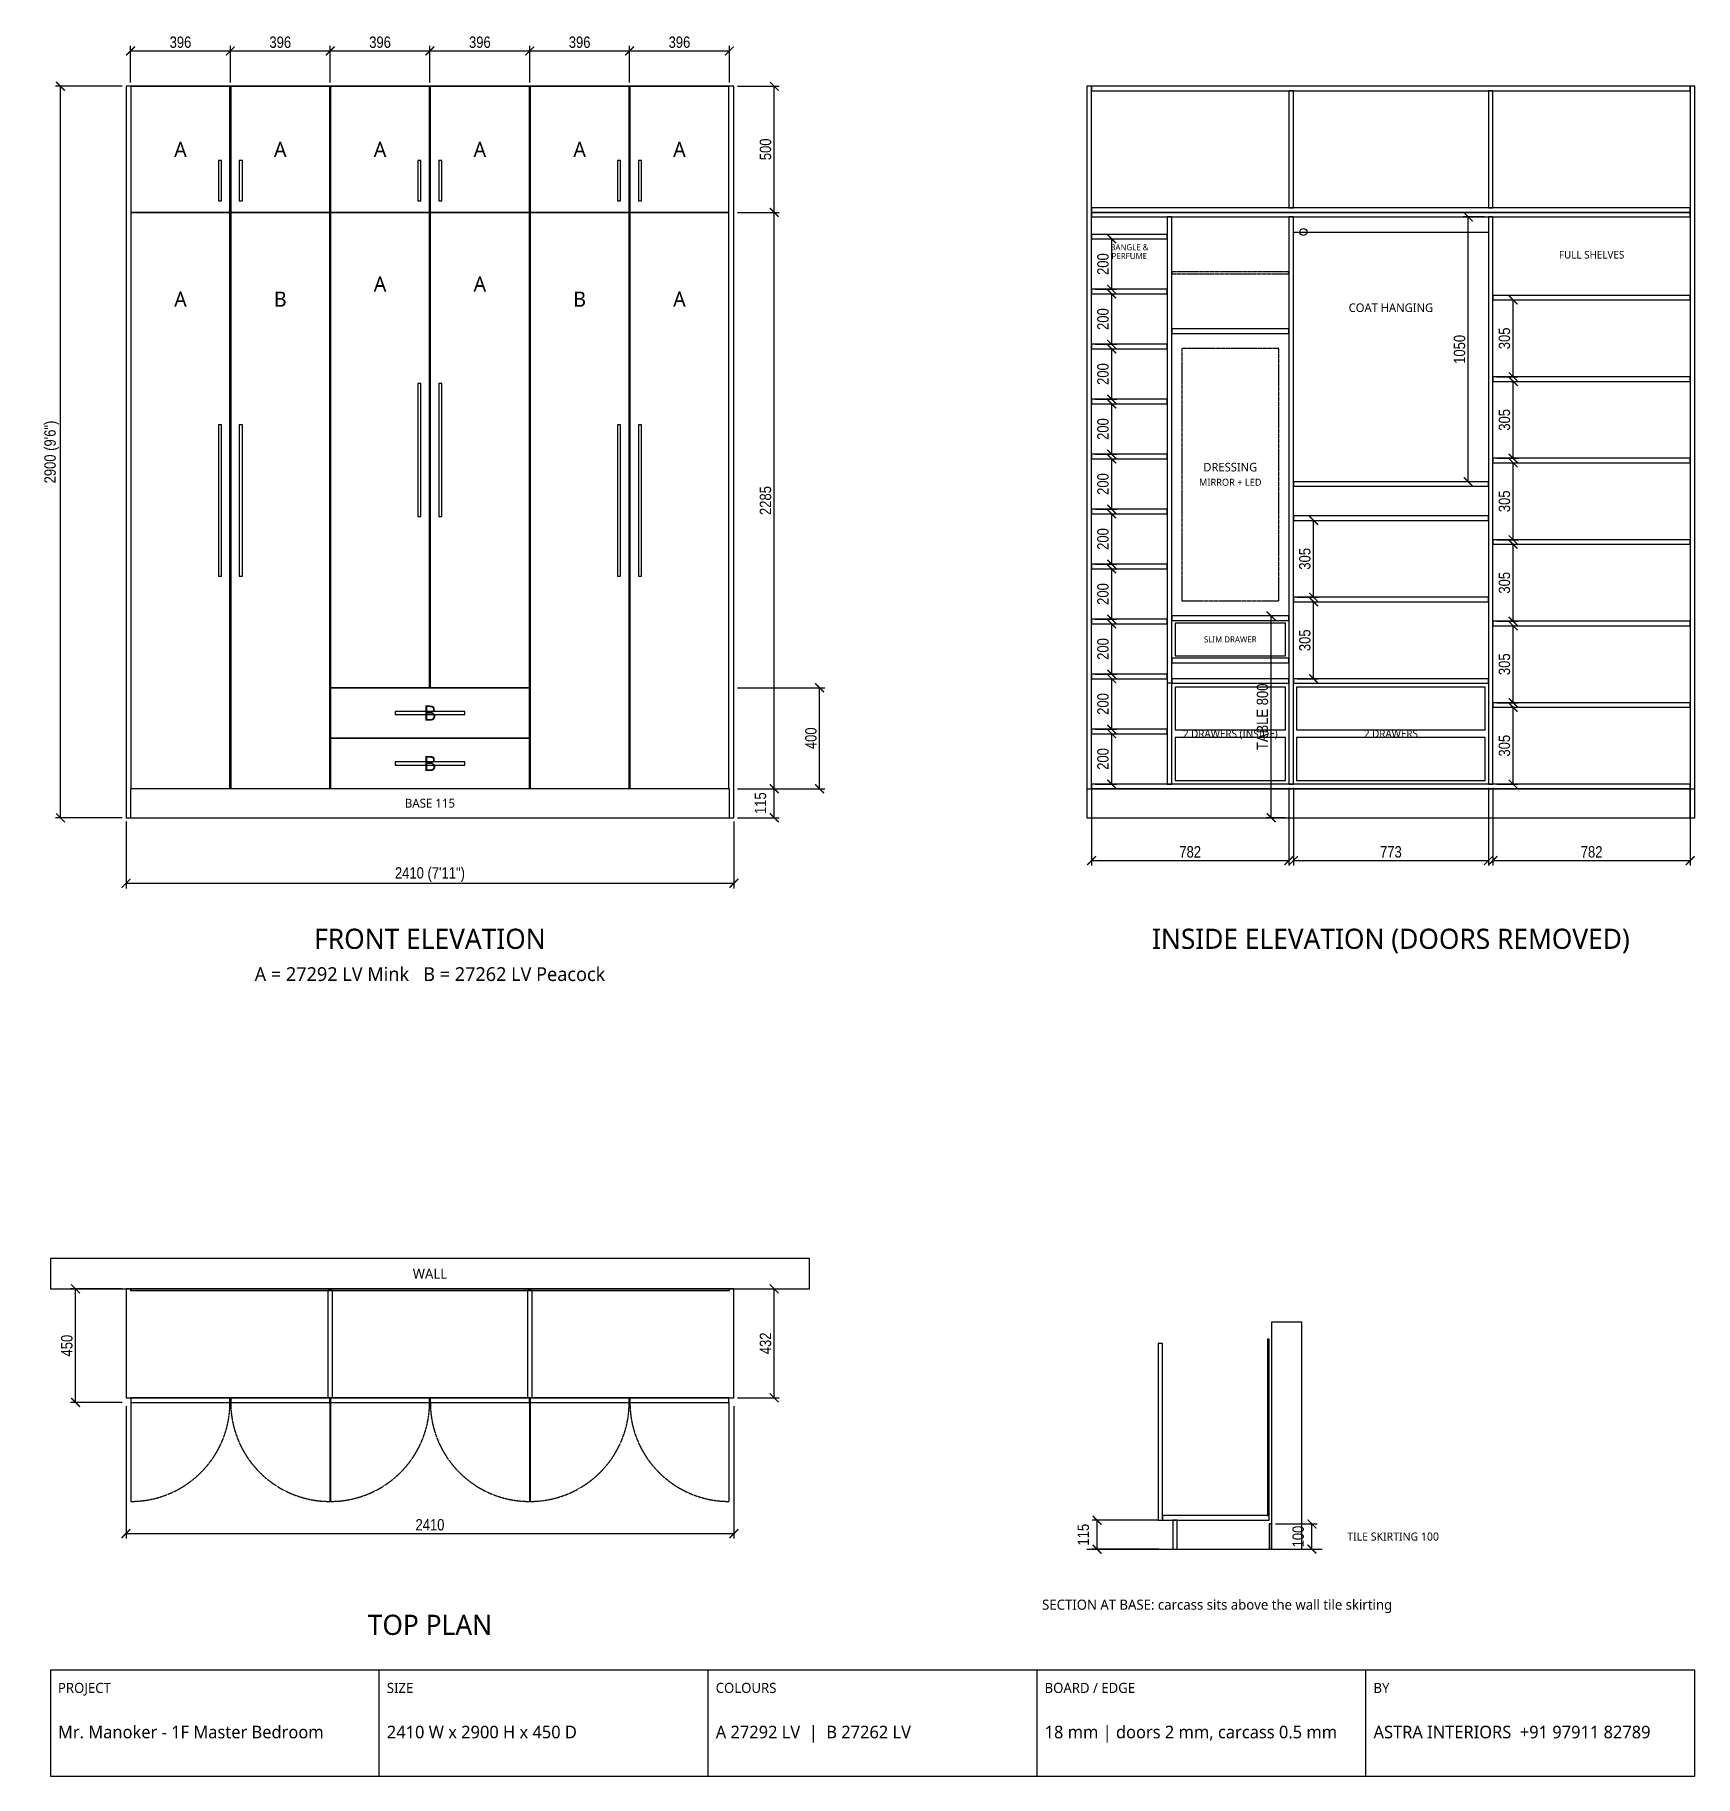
# Model space of a CAD drawing. Header units: millimetres. Extents: x -362 to 6221, y -3800 to 3104.
import ezdxf
from ezdxf.enums import TextEntityAlignment as Align

# ---------------------------------------------------------------- set-up
doc = ezdxf.new("R2010")
doc.units = ezdxf.units.MM
doc.linetypes.add('DASHED', pattern=[1.524, 1.27, -0.254])
for name, color, linetype in [('0-OUTLINE', 7, 'Continuous'), ('1-CARCASS', 7, 'Continuous'), ('10-TITLE', 7, 'Continuous'), ('2-DOOR-A-27292LV', 8, 'Continuous'), ('2-DOOR-B-27262LV', 5, 'Continuous'), ('4-HANDLE', 40, 'Continuous'), ('5-INTERNAL', 8, 'Continuous'), ('6-GLASS', 4, 'DASHED'), ('7-DIM', 1, 'Continuous'), ('8-TEXT', 7, 'Continuous'), ('9-WALL', 9, 'Continuous')]:
    doc.layers.add(name, color=color, linetype=linetype)
doc.styles.add('OpenSans', font='OpenSans-Regular.ttf')
doc.styles.add('OpenSansCondensed-Light', font='OpenSansCondensed-Light.ttf')
doc.dimstyles.new('EZDXF', dxfattribs={"dimtxt": 45, "dimasz": 35, "dimexe": 20, "dimexo": 15, "dimgap": 12, "dimtad": 1, "dimlfac": 100, "dimzin": 12, "dimdsep": 46, "dimtxsty": 'OpenSansCondensed-Light', "dimblk": 'ARCHTICK', "dimcen": 2.5, "dimazin": 3, "dimtfac": 0.5, "dimtmove": 2, "dimatfit": 3})

# ---------------------------------------------------------------- blocks, each defined once
blk = doc.blocks.new('_ARCHTICK')
at = {"color": 0, "linetype": 'BYBLOCK', "const_width": 0.15}
blk.add_lwpolyline([(-0.5, -0.5), (0.5, 0.5)], dxfattribs=at)

msp = doc.modelspace()

# ---------------------------------------------------------------- linework, layer by layer
at = {"layer": '0-OUTLINE'}
for points in [[(0, 0), (2410, 0), (2410, 2900), (0, 2900)], [(3810, 0), (6220, 0), (6220, 2900), (3810, 2900)]]:
    msp.add_lwpolyline(points, close=True, dxfattribs=at)
at = {"layer": '1-CARCASS'}
for points in [[(3810, 115), (3828, 115), (3828, 2900), (3810, 2900)], [(3828, 2882), (6202, 2882), (6202, 2900), (3828, 2900)], [(6202, 115), (6220, 115), (6220, 2900), (6202, 2900)], [(4610.33333, 2418), (4628.33333, 2418), (4628.33333, 2882), (4610.33333, 2882)], [(5401.66667, 2418), (5419.66667, 2418), (5419.66667, 2882), (5401.66667, 2882)], [(3828, 2400), (6202, 2400), (6202, 2418), (3828, 2418)], [(3828, 2382), (6202, 2382), (6202, 2400), (3828, 2400)], [(4128, 133), (4146, 133), (4146, 2382), (4128, 2382)], [(4610.33333, 133), (4628.33333, 133), (4628.33333, 2382), (4610.33333, 2382)], [(5401.66667, 133), (5419.66667, 133), (5419.66667, 2382), (5401.66667, 2382)], [(4128, 133), (4146, 133), (4146, 533), (4128, 533)], [(18, 0), (2392, 0), (2392, 115), (18, 115)], [(3828, 115), (6202, 115), (6202, 133), (3828, 133)], [(0, -2300), (2410, -2300), (2410, -1868), (0, -1868)], [(800.33333, -2300), (818.33333, -2300), (818.33333, -1874), (800.33333, -1874)], [(1591.66667, -2300), (1609.66667, -2300), (1609.66667, -1874), (1591.66667, -1874)], [(4110, -2785), (4532, -2785), (4532, -2767), (4110, -2767)], [(4150, -2900), (4168, -2900), (4168, -2785), (4150, -2785)]]:
    msp.add_lwpolyline(points, close=True, dxfattribs=at)
at = {"layer": '10-TITLE'}
for p, q in [((1004, -3800), (1004, -3380)), ((2308, -3800), (2308, -3380)), ((3612, -3800), (3612, -3380)), ((4916, -3800), (4916, -3380))]:
    msp.add_line(p, q, dxfattribs=at)
msp.add_lwpolyline([(-300, -3800), (6220, -3800), (6220, -3380), (-300, -3380)], close=True, dxfattribs=at)
at = {"layer": '2-DOOR-A-27292LV'}
for points in [[(19.5, 2401.5), (412.16667, 2401.5), (412.16667, 2898.5), (19.5, 2898.5)], [(415.16667, 2401.5), (807.83333, 2401.5), (807.83333, 2898.5), (415.16667, 2898.5)], [(810.83333, 2401.5), (1203.5, 2401.5), (1203.5, 2898.5), (810.83333, 2898.5)], [(1206.5, 2401.5), (1599.16667, 2401.5), (1599.16667, 2898.5), (1206.5, 2898.5)], [(1602.16667, 2401.5), (1994.83333, 2401.5), (1994.83333, 2898.5), (1602.16667, 2898.5)], [(1997.83333, 2401.5), (2390.5, 2401.5), (2390.5, 2898.5), (1997.83333, 2898.5)], [(19.5, 116.5), (412.16667, 116.5), (412.16667, 2398.5), (19.5, 2398.5)], [(810.83333, 516.5), (1203.5, 516.5), (1203.5, 2398.5), (810.83333, 2398.5)], [(1206.5, 516.5), (1599.16667, 516.5), (1599.16667, 2398.5), (1206.5, 2398.5)], [(1997.83333, 116.5), (2390.5, 116.5), (2390.5, 2398.5), (1997.83333, 2398.5)], [(4092, -2785), (4110, -2785), (4110, -2085), (4092, -2085)], [(19.5, -2318), (412.16667, -2318), (412.16667, -2300), (19.5, -2300)], [(810.83333, -2318), (1203.5, -2318), (1203.5, -2300), (810.83333, -2300)], [(1206.5, -2318), (1599.16667, -2318), (1599.16667, -2300), (1206.5, -2300)], [(1997.83333, -2318), (2390.5, -2318), (2390.5, -2300), (1997.83333, -2300)]]:
    msp.add_lwpolyline(points, close=True, dxfattribs=at)
at = {"layer": '2-DOOR-B-27262LV'}
for points in [[(415.16667, 116.5), (807.83333, 116.5), (807.83333, 2398.5), (415.16667, 2398.5)], [(1602.16667, 116.5), (1994.83333, 116.5), (1994.83333, 2398.5), (1602.16667, 2398.5)], [(810.83333, 316.5), (1599.16667, 316.5), (1599.16667, 513.5), (810.83333, 513.5)], [(810.83333, 116.5), (1599.16667, 116.5), (1599.16667, 313.5), (810.83333, 313.5)], [(415.16667, -2318), (807.83333, -2318), (807.83333, -2300), (415.16667, -2300)], [(1602.16667, -2318), (1994.83333, -2318), (1994.83333, -2300), (1602.16667, -2300)]]:
    msp.add_lwpolyline(points, close=True, dxfattribs=at)
at = {"layer": '4-HANDLE'}
for points in [[(366.16667, 2445.75), (378.16667, 2445.75), (378.16667, 2605.75), (366.16667, 2605.75)], [(449.16667, 2445.75), (461.16667, 2445.75), (461.16667, 2605.75), (449.16667, 2605.75)], [(1157.5, 2445.75), (1169.5, 2445.75), (1169.5, 2605.75), (1157.5, 2605.75)], [(1240.5, 2445.75), (1252.5, 2445.75), (1252.5, 2605.75), (1240.5, 2605.75)], [(1948.83333, 2445.75), (1960.83333, 2445.75), (1960.83333, 2605.75), (1948.83333, 2605.75)], [(2031.83333, 2445.75), (2043.83333, 2445.75), (2043.83333, 2605.75), (2031.83333, 2605.75)], [(1157.5, 1194.02), (1169.5, 1194.02), (1169.5, 1720.98), (1157.5, 1720.98)], [(1240.5, 1194.02), (1252.5, 1194.02), (1252.5, 1720.98), (1240.5, 1720.98)], [(366.16667, 957.5), (378.16667, 957.5), (378.16667, 1557.5), (366.16667, 1557.5)], [(449.16667, 957.5), (461.16667, 957.5), (461.16667, 1557.5), (449.16667, 1557.5)], [(1948.83333, 957.5), (1960.83333, 957.5), (1960.83333, 1557.5), (1948.83333, 1557.5)], [(2031.83333, 957.5), (2043.83333, 957.5), (2043.83333, 1557.5), (2031.83333, 1557.5)], [(1067.04167, 409), (1342.95833, 409), (1342.95833, 421), (1067.04167, 421)], [(1067.04167, 209), (1342.95833, 209), (1342.95833, 221), (1067.04167, 221)]]:
    msp.add_lwpolyline(points, close=True, dxfattribs=at)
at = {"layer": '5-INTERNAL'}
for p, q in [((4628.33333, 2322), (5401.66667, 2322)), ((19.5, -2318), (19.5, -2710.66667)), ((807.83333, -2318), (807.83333, -2710.66667)), ((810.83333, -2318), (810.83333, -2710.66667)), ((1599.16667, -2318), (1599.16667, -2710.66667)), ((1602.16667, -2318), (1602.16667, -2710.66667)), ((2390.5, -2318), (2390.5, -2710.66667))]:
    msp.add_line(p, q, dxfattribs=at)
for points in [[(3828, 2295), (4128, 2295), (4128, 2313), (3828, 2313)], [(3828, 2077), (4128, 2077), (4128, 2095), (3828, 2095)], [(5419.66667, 2053), (6202, 2053), (6202, 2071), (5419.66667, 2071)], [(4146, 1920), (4610.33333, 1920), (4610.33333, 1938), (4146, 1938)], [(3828, 1859), (4128, 1859), (4128, 1877), (3828, 1877)], [(5419.66667, 1730), (6202, 1730), (6202, 1748), (5419.66667, 1748)], [(3828, 1641), (4128, 1641), (4128, 1659), (3828, 1659)], [(3828, 1423), (4128, 1423), (4128, 1441), (3828, 1441)], [(5419.66667, 1407), (6202, 1407), (6202, 1425), (5419.66667, 1425)], [(4628.33333, 1314), (5401.66667, 1314), (5401.66667, 1332), (4628.33333, 1332)], [(3828, 1205), (4128, 1205), (4128, 1223), (3828, 1223)], [(4628.33333, 1179), (5401.66667, 1179), (5401.66667, 1197), (4628.33333, 1197)], [(5419.66667, 1084), (6202, 1084), (6202, 1102), (5419.66667, 1102)], [(3828, 987), (4128, 987), (4128, 1005), (3828, 1005)], [(4628.33333, 856), (5401.66667, 856), (5401.66667, 874), (4628.33333, 874)], [(3828, 769), (4128, 769), (4128, 787), (3828, 787)], [(4146, 782), (4610.33333, 782), (4610.33333, 800), (4146, 800)], [(4159, 642), (4597.33333, 642), (4597.33333, 772), (4159, 772)], [(5419.66667, 761), (6202, 761), (6202, 779), (5419.66667, 779)], [(4146, 614), (4610.33333, 614), (4610.33333, 632), (4146, 632)], [(3828, 551), (4128, 551), (4128, 569), (3828, 569)], [(4146, 533), (4610.33333, 533), (4610.33333, 551), (4146, 551)], [(4159, 348), (4597.33333, 348), (4597.33333, 518), (4159, 518)], [(4628.33333, 533), (5401.66667, 533), (5401.66667, 551), (4628.33333, 551)], [(4641.33333, 348), (5388.66667, 348), (5388.66667, 518), (4641.33333, 518)], [(5419.66667, 438), (6202, 438), (6202, 456), (5419.66667, 456)], [(3828, 333), (4128, 333), (4128, 351), (3828, 351)], [(4159, 148), (4597.33333, 148), (4597.33333, 318), (4159, 318)], [(4641.33333, 148), (5388.66667, 148), (5388.66667, 318), (4641.33333, 318)], [(3828, 0), (6202, 0), (6202, 115), (3828, 115)], [(18, -1874), (2392, -1874), (2392, -1868), (18, -1868)], [(4526, -2767), (4532, -2767), (4532, -2067), (4526, -2067)]]:
    msp.add_lwpolyline(points, close=True, dxfattribs=at)
msp.add_circle((4668.33333, 2322), 14, dxfattribs=at)
at = {"layer": '6-GLASS'}
for points in [[(4146, 2156), (4610.33333, 2156), (4610.33333, 2164), (4146, 2164)], [(4186, 860), (4570.33333, 860), (4570.33333, 1860), (4186, 1860)]]:
    msp.add_lwpolyline(points, close=True, dxfattribs=at)
for centre, start, end in [((19.5, -2318), 270, 360), ((807.83333, -2318), 180, 270), ((810.83333, -2318), 270, 360), ((1599.16667, -2318), 180, 270), ((1602.16667, -2318), 270, 360), ((2390.5, -2318), 180, 270)]:
    msp.add_arc(centre, 392.66667, start, end, dxfattribs=at)
at = {"layer": '9-WALL'}
msp.add_line((3810, -2900), (4742, -2900), dxfattribs=at)
for points in [[(-300, -1868), (2710, -1868), (2710, -1748), (-300, -1748)], [(4542, -2900), (4662, -2900), (4662, -2000), (4542, -2000)], [(4532, -2900), (4542, -2900), (4542, -2800), (4532, -2800)]]:
    msp.add_lwpolyline(points, close=True, dxfattribs=at)

# ---------------------------------------------------------------- texts
at = {"layer": '10-TITLE', "style": 'OpenSans'}
for s, height, p in [('PROJECT', 40, (-270, -3470)), ('SIZE', 40, (1034, -3470)), ('COLOURS', 40, (2338, -3470)), ('BOARD / EDGE', 40, (3642, -3470)), ('BY', 40, (4946, -3470)), ('Mr. Manoker - 1F Master Bedroom', 50, (-270, -3650)), ('2410 W x 2900 H x 450 D', 50, (1034, -3650)), ('A 27292 LV  |  B 27262 LV', 50, (2338, -3650)), ('18 mm | doors 2 mm, carcass 0.5 mm', 50, (3642, -3650)), ('ASTRA INTERIORS  +91 97911 82789', 50, (4946, -3650))]:
    msp.add_text(s, height=height, dxfattribs=at).set_placement(p)
at = {"layer": '8-TEXT', "style": 'OpenSans'}
for s, height, p in [('A', 60, (215.83333, 2650)), ('A', 60, (611.5, 2650)), ('A', 60, (1007.16667, 2650)), ('A', 60, (1402.83333, 2650)), ('A', 60, (1798.5, 2650)), ('A', 60, (2194.16667, 2650)), ('BANGLE &', 24, (3978, 2262)), ('PERFUME', 24, (3978, 2227)), ('FULL SHELVES', 30, (5810.83333, 2232)), ('A', 60, (1007.16667, 2116.2)), ('A', 60, (1402.83333, 2116.2)), ('A', 60, (215.83333, 2056.2)), ('B', 60, (611.5, 2056.2)), ('B', 60, (1798.5, 2056.2)), ('A', 60, (2194.16667, 2056.2)), ('COAT HANGING', 34, (5015, 2022)), ('DRESSING', 34, (4378.16667, 1390)), ('MIRROR + LED', 28, (4378.16667, 1330)), ('SLIM DRAWER', 24, (4378.16667, 707)), ('B', 60, (1205, 415)), ('2 DRAWERS (INSIDE)', 30, (4378.16667, 333)), ('2 DRAWERS', 30, (5015, 333)), ('B', 60, (1205, 215)), ('BASE 115', 35, (1205, 57.5)), ('FRONT ELEVATION', 80, (1205, -480)), ('INSIDE ELEVATION (DOORS REMOVED)', 80, (5015, -480)), ('A = 27292 LV Mink   B = 27262 LV Peacock', 55, (1205, -620)), ('WALL', 40, (1205, -1808)), ('SECTION AT BASE: carcass sits above the wall tile skirting', 40, (4326, -3120)), ('TOP PLAN', 80, (1205, -3200))]:
    msp.add_text(s, height=height, dxfattribs=at).set_placement(p, align=Align.MIDDLE_CENTER)
msp.add_text('TILE SKIRTING 100', height=32, dxfattribs=at).set_placement((4842, -2850), align=Align.MIDDLE_LEFT)

# ---------------------------------------------------------------- dimensions: what is measured, and where the dimension line sits
at = {"layer": '7-DIM'}
for base, p1, p2, text in [((18, 3040), (18, 2900), (413.66667, 2900), '396'), ((413.66667, 3040), (413.66667, 2900), (809.33333, 2900), '396'), ((809.33333, 3040), (809.33333, 2900), (1205, 2900), '396'), ((1205, 3040), (1205, 2900), (1600.66667, 2900), '396'), ((1600.66667, 3040), (1600.66667, 2900), (1996.33333, 2900), '396'), ((1996.33333, 3040), (1996.33333, 2900), (2392, 2900), '396'), ((3828, -170), (3828, 133), (4610.33333, 133), '782'), ((4628.33333, -170), (4628.33333, 133), (5401.66667, 133), '773'), ((5419.66667, -170), (5419.66667, 133), (6202, 133), '782'), ((0, -260), (0, 0), (2410, 0), '2410 (7\'11")'), ((0, -2838), (0, -2318), (2410, -2318), '2410')]:
    msp.add_linear_dim(base=base, p1=p1, p2=p2, text=text, dimstyle='EZDXF', dxfattribs=at).render()
for base, p1, p2, text in [((-260, 0), (0, 0), (0, 2900), '2900 (9\'6")'), ((2570, 2400), (2410, 2400), (2410, 2900), '500'), ((2570, 115), (2410, 115), (2410, 2400), '2285'), ((5321.66667, 1332), (5401.66667, 1332), (5401.66667, 2382), '1050'), ((3908, 2095), (3828, 2095), (3828, 2295), '200'), ((3908, 1877), (3828, 1877), (3828, 2077), '200'), ((5499.66667, 1748), (5419.66667, 1748), (5419.66667, 2053), '305'), ((3908, 1659), (3828, 1659), (3828, 1859), '200'), ((5499.66667, 1425), (5419.66667, 1425), (5419.66667, 1730), '305'), ((3908, 1441), (3828, 1441), (3828, 1641), '200'), ((3908, 1223), (3828, 1223), (3828, 1423), '200'), ((5499.66667, 1102), (5419.66667, 1102), (5419.66667, 1407), '305'), ((3908, 1005), (3828, 1005), (3828, 1205), '200'), ((4708.33333, 874), (4628.33333, 874), (4628.33333, 1179), '305'), ((5499.66667, 779), (5419.66667, 779), (5419.66667, 1084), '305'), ((3908, 787), (3828, 787), (3828, 987), '200'), ((4708.33333, 551), (4628.33333, 551), (4628.33333, 856), '305'), ((3908, 569), (3828, 569), (3828, 769), '200'), ((4540.33333, 0), (4610.33333, 0), (4610.33333, 800), 'TABLE 800'), ((5499.66667, 456), (5419.66667, 456), (5419.66667, 761), '305'), ((3908, 351), (3828, 351), (3828, 551), '200'), ((2750, 115), (2410, 115), (2410, 515), '400'), ((5499.66667, 133), (5419.66667, 133), (5419.66667, 438), '305'), ((3908, 133), (3828, 133), (3828, 333), '200'), ((2570, 0), (2410, 0), (2410, 115), '115'), ((-200, -2318), (0, -2318), (0, -1868), '450'), ((2570, -2300), (2410, -2300), (2410, -1868), '432'), ((3850, -2900), (4110, -2900), (4110, -2785), '115'), ((4702, -2900), (4542, -2900), (4542, -2800), '100')]:
    msp.add_linear_dim(base=base, p1=p1, p2=p2, angle=90, text=text, dimstyle='EZDXF', dxfattribs=at).render()

doc.saveas('drawing.dxf')
